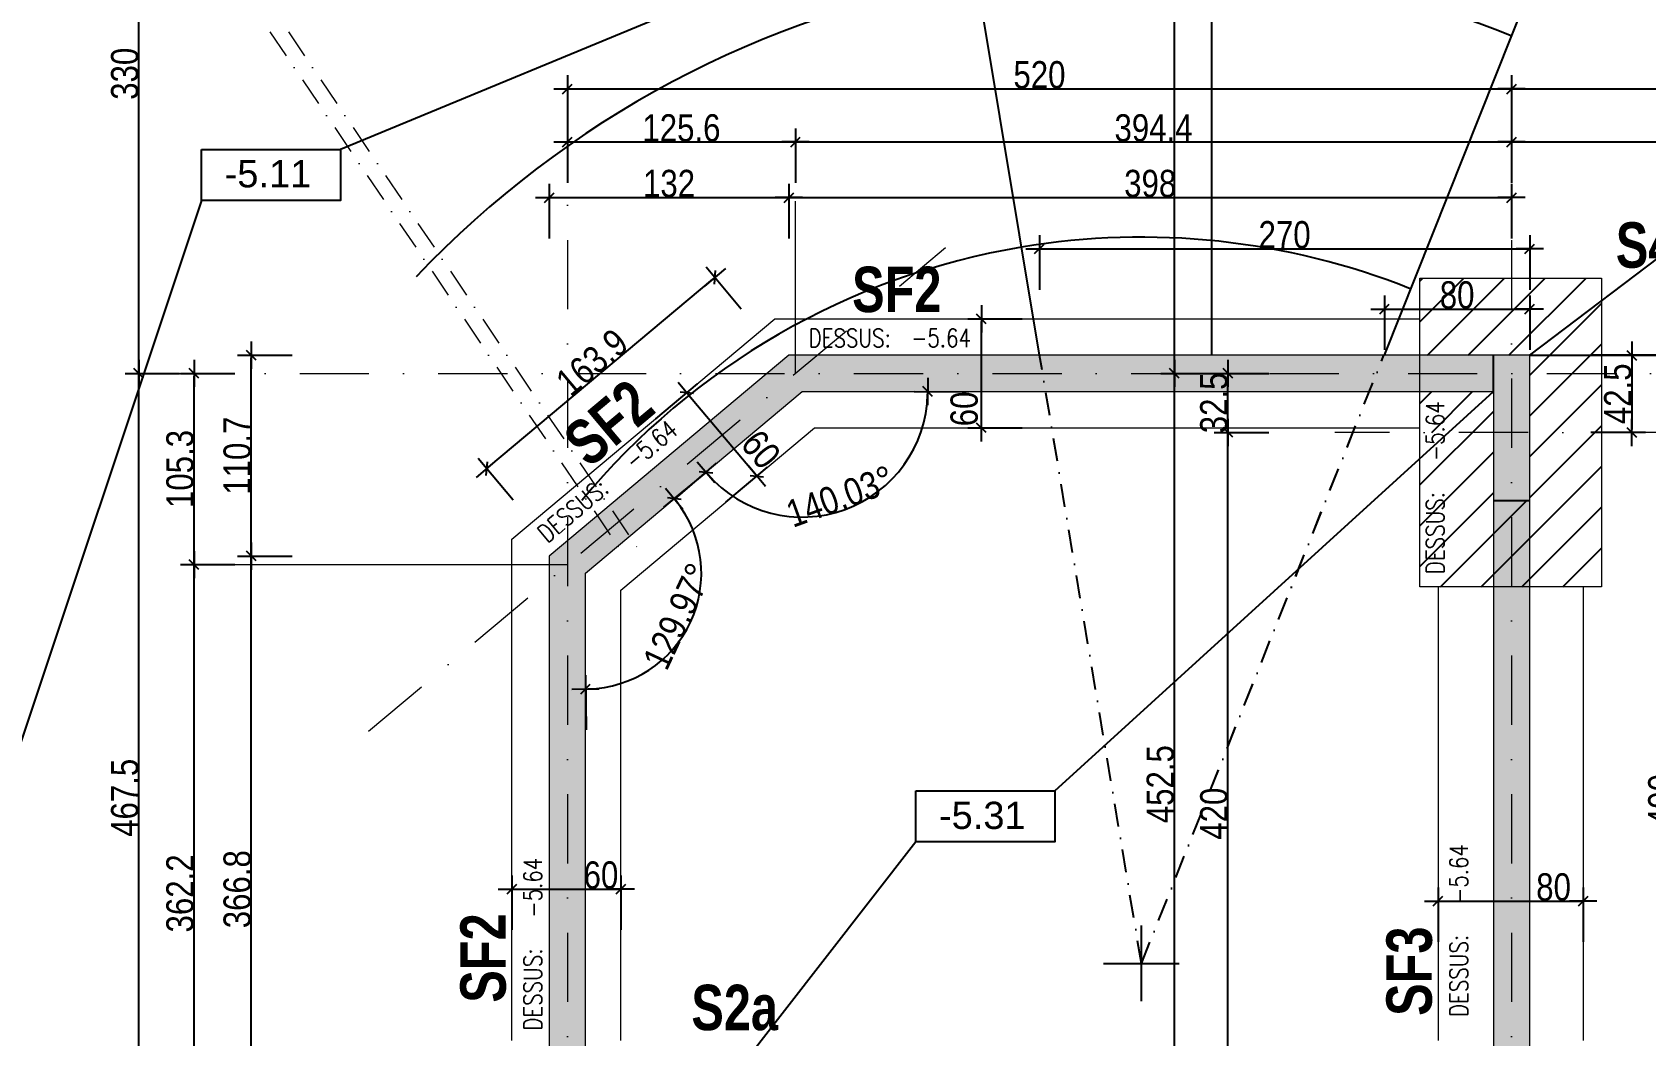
# Model space of a CAD drawing. Header units: centimetres. Extents: x 16433 to 114398, y -50094 to -12305.
# Drawn here: x 56003 to 56891, y -19622 to -19069 of the extents above; entities that cross this region are included whole.
import ezdxf
from ezdxf.enums import TextEntityAlignment as Align

# ---------------------------------------------------------------- set-up
doc = ezdxf.new("R2010")
doc.units = ezdxf.units.CM
doc.header["$LTSCALE"] = 0.5
for name, pattern in [('CACHEX2', [19.05, 12.7, -6.35]), ('TIRETPT2', [12.7, 6.35, -3.175, 0, -3.175]), ('TIRETPTX2', [50.8, 25.4, -12.7, 0, -12.7])]:
    doc.linetypes.add(name, pattern=pattern)
doc.layers.get('DEFPOINTS').update_dxf_attribs({"linetype": 'CONTINUOUS'})
for name, color, linetype in [('01_cote_gen', 4, 'CONTINUOUS'), ('01_poch_murs', 253, 'CONTINUOUS'), ('01_poch_poteaux', 250, 'CONTINUOUS'), ('01_poch_Semelles', 253, 'CONTINUOUS'), ('01_texte', 230, 'CONTINUOUS'), ('AA_COTES', 2, 'CONTINUOUS')]:
    doc.layers.add(name, color=color, linetype=linetype)
for name, color, linetype, lineweight in [('01_murs_coup', 5, 'CONTINUOUS', 60), ('01_sem', 42, 'CONTINUOUS', 15), ('01_tram_axes', 2, 'TIRETPTX2', 9)]:
    doc.layers.add(name, color=color, linetype=linetype, lineweight=lineweight)
doc.styles.add('ARIAL', font='arial.ttf')
doc.styles.add('impact', font='impact.ttf')
doc.styles.add('SIMPLEX1', font='SIMPLEX.shx', dxfattribs={"width": 0.8, "height": 10})
doc.styles.add('STYLE2', font='ARIALN.TTF')
doc.dimstyles.new('JB50', dxfattribs={"dimscale": 0.1, "dimtxt": 150, "dimasz": 15, "dimexe": 0.1, "dimexo": 0.1, "dimgap": 0.09, "dimtad": 1, "dimdec": 1, "dimdsep": 46, "dimtxsty": 'STYLE2', "dimblk1": 'BOND_G', "dimblk2": 'BOND_D', "dimsah": 1, "dimcen": 1.5, "dimdle": 0.01, "dimse1": 1, "dimse2": 1, "dimclrd": 4, "dimclre": 2, "dimclrt": 6, "dimazin": 2, "dimtfac": 2.333333, "dimtdec": 1, "dimtix": 1, "dimtmove": 2, "dimatfit": 3, "dimldrblk": 'BOND_G', "dimfxl": 1, "dimtolj": 1, "dimtzin": 0, "dimarcsym": 0})

# ---------------------------------------------------------------- blocks, each defined once
blk = doc.blocks.new('BOND_G')
at = {"layer": 'AA_COTES', "color": 0}
for p, q in [((0, -5), (0, 15)), ((5, 0), (-5, 0)), ((1.77, 1.77), (-1.77, -1.77))]:
    blk.add_line(p, q, dxfattribs=at)
blk = doc.blocks.new('BOND_D')
at = {"layer": 'AA_COTES', "color": 0}
for p, q in [((5, 0), (-5, 0)), ((-1.77, -1.77), (1.77, 1.77)), ((0, 5), (0, -15))]:
    blk.add_line(p, q, dxfattribs=at)
blk = doc.blocks.new('*D856')
at = {"layer": '01_cote_gen', "color": 4, "lineweight": -2, "transparency": 16777216}
blk.add_line((56299.03, -19100.04), (56816.03, -19100.04), dxfattribs=at)
at = {"layer": 'DEFPOINTS', "color": 0, "transparency": 16777216}
for p in [(56817.53, -19100.04), (56297.53, -19110.6), (56817.53, -19110.6)]:
    blk.add_point(p, dxfattribs=at)
at = {"layer": '01_cote_gen', "color": 4, "lineweight": -2, "transparency": 16777216, "xscale": 1.5, "yscale": 1.5, "zscale": 1.5, "rotation": 180}
blk.add_blockref('BOND_G', (56297.53, -19100.04), dxfattribs=at)
at = {"layer": '01_cote_gen', "color": 4, "lineweight": -2, "transparency": 16777216, "xscale": 1.5, "yscale": 1.5, "zscale": 1.5}
blk.add_blockref('BOND_D', (56817.53, -19100.04), dxfattribs=at)
at = {"layer": '01_cote_gen', "color": 6, "transparency": 16777216, "insert": (56557.53, -19092.37), "char_height": 15, "attachment_point": 5, "style": 'STYLE2'}
blk.add_mtext('\\A1;520', dxfattribs=at)
blk = doc.blocks.new('*D857')
at = {"layer": '01_cote_gen', "color": 4, "lineweight": -2, "transparency": 16777216}
blk.add_line((56819.03, -19100.04), (57288.03, -19100.04), dxfattribs=at)
at = {"layer": 'DEFPOINTS', "color": 0, "transparency": 16777216}
for p in [(57289.53, -19100.04), (56817.53, -19122.54), (57289.53, -19122.54)]:
    blk.add_point(p, dxfattribs=at)
at = {"layer": '01_cote_gen', "color": 4, "lineweight": -2, "transparency": 16777216, "xscale": 1.5, "yscale": 1.5, "zscale": 1.5, "rotation": 180}
blk.add_blockref('BOND_G', (56817.53, -19100.04), dxfattribs=at)
at = {"layer": '01_cote_gen', "color": 4, "lineweight": -2, "transparency": 16777216, "xscale": 1.5, "yscale": 1.5, "zscale": 1.5}
blk.add_blockref('BOND_D', (57289.53, -19100.04), dxfattribs=at)
at = {"layer": '01_cote_gen', "color": 6, "transparency": 16777216, "insert": (57053.53, -19092.5), "char_height": 15, "attachment_point": 5, "style": 'STYLE2'}
blk.add_mtext('\\A1;472', dxfattribs=at)
blk = doc.blocks.new('*D867')
at = {"layer": '01_cote_gen', "color": 4, "lineweight": -2, "transparency": 16777216}
blk.add_line((56289.03, -19159.9), (56418.03, -19159.9), dxfattribs=at)
at = {"layer": 'DEFPOINTS', "color": 0, "transparency": 16777216}
for p in [(56419.53, -19159.9), (56419.53, -19275.23), (56287.53, -19385.89)]:
    blk.add_point(p, dxfattribs=at)
at = {"layer": '01_cote_gen', "color": 4, "lineweight": -2, "transparency": 16777216, "xscale": 1.5, "yscale": 1.5, "zscale": 1.5, "rotation": 180}
blk.add_blockref('BOND_G', (56287.53, -19159.9), dxfattribs=at)
at = {"layer": '01_cote_gen', "color": 4, "lineweight": -2, "transparency": 16777216, "xscale": 1.5, "yscale": 1.5, "zscale": 1.5}
blk.add_blockref('BOND_D', (56419.53, -19159.9), dxfattribs=at)
at = {"layer": '01_cote_gen', "color": 6, "transparency": 16777216, "insert": (56353.53, -19152.24), "char_height": 15, "attachment_point": 5, "style": 'STYLE2'}
blk.add_mtext('\\A1;132', dxfattribs=at)
blk = doc.blocks.new('*D868')
at = {"layer": '01_cote_gen', "color": 4, "lineweight": -2, "transparency": 16777216}
blk.add_line((56421.03, -19159.9), (56816.03, -19159.9), dxfattribs=at)
at = {"layer": 'DEFPOINTS', "color": 0, "transparency": 16777216}
for p in [(56817.53, -19151.04), (56817.53, -19159.9), (56419.53, -19182.4)]:
    blk.add_point(p, dxfattribs=at)
at = {"layer": '01_cote_gen', "color": 4, "lineweight": -2, "transparency": 16777216, "xscale": 1.5, "yscale": 1.5, "zscale": 1.5, "rotation": 180}
blk.add_blockref('BOND_G', (56419.53, -19159.9), dxfattribs=at)
at = {"layer": '01_cote_gen', "color": 4, "lineweight": -2, "transparency": 16777216, "xscale": 1.5, "yscale": 1.5, "zscale": 1.5}
blk.add_blockref('BOND_D', (56817.53, -19159.9), dxfattribs=at)
at = {"layer": '01_cote_gen', "color": 6, "transparency": 16777216, "insert": (56618.53, -19152.24), "char_height": 15, "attachment_point": 5, "style": 'STYLE2'}
blk.add_mtext('\\A1;398', dxfattribs=at)
blk = doc.blocks.new('*D869')
at = {"layer": '01_cote_gen', "color": 4, "lineweight": -2, "transparency": 16777216}
blk.add_line((56424.67, -19129.3), (56816.03, -19129.3), dxfattribs=at)
at = {"layer": 'DEFPOINTS', "color": 0, "transparency": 16777216}
for p in [(56817.53, -19129.3), (56423.17, -19141.82), (56817.53, -19151.7)]:
    blk.add_point(p, dxfattribs=at)
at = {"layer": '01_cote_gen', "color": 4, "lineweight": -2, "transparency": 16777216, "xscale": 1.5, "yscale": 1.5, "zscale": 1.5, "rotation": 180}
blk.add_blockref('BOND_G', (56423.17, -19129.3), dxfattribs=at)
at = {"layer": '01_cote_gen', "color": 4, "lineweight": -2, "transparency": 16777216, "xscale": 1.5, "yscale": 1.5, "zscale": 1.5}
blk.add_blockref('BOND_D', (56817.53, -19129.3), dxfattribs=at)
at = {"layer": '01_cote_gen', "color": 6, "transparency": 16777216, "insert": (56620.35, -19121.63), "char_height": 15, "attachment_point": 5, "style": 'STYLE2'}
blk.add_mtext('\\A1;394.4', dxfattribs=at)
blk = doc.blocks.new('*D870')
at = {"layer": '01_cote_gen', "color": 4, "lineweight": -2, "transparency": 16777216}
blk.add_line((56299.03, -19129.3), (56421.67, -19129.3), dxfattribs=at)
at = {"layer": 'DEFPOINTS', "color": 0, "transparency": 16777216}
for p in [(56423.17, -19129.3), (56297.53, -19155.46), (56423.17, -19151.8)]:
    blk.add_point(p, dxfattribs=at)
at = {"layer": '01_cote_gen', "color": 4, "lineweight": -2, "transparency": 16777216, "xscale": 1.5, "yscale": 1.5, "zscale": 1.5, "rotation": 180}
blk.add_blockref('BOND_G', (56297.53, -19129.3), dxfattribs=at)
at = {"layer": '01_cote_gen', "color": 4, "lineweight": -2, "transparency": 16777216, "xscale": 1.5, "yscale": 1.5, "zscale": 1.5}
blk.add_blockref('BOND_D', (56423.17, -19129.3), dxfattribs=at)
at = {"layer": '01_cote_gen', "color": 6, "transparency": 16777216, "insert": (56360.35, -19121.63), "char_height": 15, "attachment_point": 5, "style": 'STYLE2'}
blk.add_mtext('\\A1;125.6', dxfattribs=at)
blk = doc.blocks.new('*D893')
at = {"layer": '01_cote_gen', "color": 4, "lineweight": -2, "transparency": 16777216}
blk.add_line((56819.03, -19129.3), (57214.03, -19129.3), dxfattribs=at)
at = {"layer": 'DEFPOINTS', "color": 0, "transparency": 16777216}
for p in [(57215.53, -19129.3), (56817.53, -19136.8), (57215.53, -19152.23)]:
    blk.add_point(p, dxfattribs=at)
at = {"layer": '01_cote_gen', "color": 4, "lineweight": -2, "transparency": 16777216, "xscale": 1.5, "yscale": 1.5, "zscale": 1.5, "rotation": 180}
blk.add_blockref('BOND_G', (56817.53, -19129.3), dxfattribs=at)
at = {"layer": '01_cote_gen', "color": 4, "lineweight": -2, "transparency": 16777216, "xscale": 1.5, "yscale": 1.5, "zscale": 1.5}
blk.add_blockref('BOND_D', (57215.53, -19129.3), dxfattribs=at)
at = {"layer": '01_cote_gen', "color": 6, "transparency": 16777216, "insert": (57016.53, -19121.63), "char_height": 15, "attachment_point": 5, "style": 'STYLE2'}
blk.add_mtext('\\A1;398', dxfattribs=at)
blk = doc.blocks.new('*D898')
at = {"layer": '01_cote_gen', "color": 4, "lineweight": -2, "transparency": 16777216}
blk.add_line((56749.05, -19221.28), (56826.03, -19221.28), dxfattribs=at)
at = {"layer": 'DEFPOINTS', "color": 0, "transparency": 16777216}
for p in [(56827.53, -19221.28), (56747.55, -19277.72), (56827.53, -19277.72)]:
    blk.add_point(p, dxfattribs=at)
at = {"layer": '01_cote_gen', "color": 4, "lineweight": -2, "transparency": 16777216, "xscale": 1.5, "yscale": 1.5, "zscale": 1.5, "rotation": 180}
blk.add_blockref('BOND_G', (56747.55, -19221.28), dxfattribs=at)
at = {"layer": '01_cote_gen', "color": 4, "lineweight": -2, "transparency": 16777216, "xscale": 1.5, "yscale": 1.5, "zscale": 1.5}
blk.add_blockref('BOND_D', (56827.53, -19221.28), dxfattribs=at)
at = {"layer": '01_cote_gen', "color": 6, "transparency": 16777216, "insert": (56787.54, -19213.61), "char_height": 15, "attachment_point": 5, "style": 'STYLE2'}
blk.add_mtext('\\A1;80', dxfattribs=at)
blk = doc.blocks.new('*D903')
at = {"layer": '01_cote_gen', "color": 4, "lineweight": -2, "transparency": 16777216}
blk.add_line((56061.49, -19722.73), (56061.49, -19258.23), dxfattribs=at)
at = {"layer": 'DEFPOINTS', "color": 0, "transparency": 16777216}
for p in [(56061.49, -19256.73), (56095.93, -19256.73), (56134.1, -19724.23)]:
    blk.add_point(p, dxfattribs=at)
at = {"layer": '01_cote_gen', "color": 4, "lineweight": -2, "transparency": 16777216, "xscale": 1.5, "yscale": 1.5, "zscale": 1.5}
for name, p, rotation in [('BOND_D', (56061.49, -19256.73), 90), ('BOND_G', (56061.49, -19724.23), 270)]:
    blk.add_blockref(name, p, dxfattribs=dict(at, rotation=rotation))
at = {"layer": '01_cote_gen', "color": 6, "transparency": 16777216, "insert": (56053.82, -19490.48), "char_height": 15, "attachment_point": 5, "rotation": 90, "style": 'STYLE2'}
blk.add_mtext('\\A1;467.5', dxfattribs=at)
blk = doc.blocks.new('*D904')
at = {"layer": '01_cote_gen', "color": 4, "lineweight": -2, "transparency": 16777216}
blk.add_line((56061.49, -19255.23), (56061.49, -18928.22), dxfattribs=at)
at = {"layer": 'DEFPOINTS', "color": 0, "transparency": 16777216}
for p in [(56061.49, -18926.72), (56096.9, -18926.72), (56163.38, -19256.73)]:
    blk.add_point(p, dxfattribs=at)
at = {"layer": '01_cote_gen', "color": 4, "lineweight": -2, "transparency": 16777216, "xscale": 1.5, "yscale": 1.5, "zscale": 1.5}
for name, p, rotation in [('BOND_D', (56061.49, -18926.72), 90), ('BOND_G', (56061.49, -19256.73), 270)]:
    blk.add_blockref(name, p, dxfattribs=dict(at, rotation=rotation))
at = {"layer": '01_cote_gen', "color": 6, "transparency": 16777216, "insert": (56053.82, -19091.73), "char_height": 15, "attachment_point": 5, "rotation": 90, "style": 'STYLE2'}
blk.add_mtext('\\A1;330', dxfattribs=at)
blk = doc.blocks.new('*D910')
at = {"layer": '01_cote_gen', "color": 4, "lineweight": -2, "transparency": 16777216}
blk.add_line((56631.8, -19707.73), (56631.8, -19258.23), dxfattribs=at)
at = {"layer": 'DEFPOINTS', "color": 0, "transparency": 16777216}
for p in [(56631.8, -19256.73), (56710.06, -19256.73), (56710.06, -19709.23)]:
    blk.add_point(p, dxfattribs=at)
at = {"layer": '01_cote_gen', "color": 4, "lineweight": -2, "transparency": 16777216, "xscale": 1.5, "yscale": 1.5, "zscale": 1.5}
for name, p, rotation in [('BOND_D', (56631.8, -19256.73), 90), ('BOND_G', (56631.8, -19709.23), 270)]:
    blk.add_blockref(name, p, dxfattribs=dict(at, rotation=rotation))
at = {"layer": '01_cote_gen', "color": 6, "transparency": 16777216, "insert": (56624.13, -19482.98), "char_height": 15, "attachment_point": 5, "rotation": 90, "style": 'STYLE2'}
blk.add_mtext('\\A1;452.5', dxfattribs=at)
blk = doc.blocks.new('*D913')
at = {"layer": '01_cote_gen', "color": 4, "lineweight": -2, "transparency": 16777216}
blk.add_line((56631.8, -19255.23), (56631.8, -18808.22), dxfattribs=at)
at = {"layer": 'DEFPOINTS', "color": 0, "transparency": 16777216}
for p in [(56607.6, -18806.72), (56631.8, -18806.72), (56695.18, -19256.73)]:
    blk.add_point(p, dxfattribs=at)
at = {"layer": '01_cote_gen', "color": 4, "lineweight": -2, "transparency": 16777216, "xscale": 1.5, "yscale": 1.5, "zscale": 1.5}
for name, p, rotation in [('BOND_D', (56631.8, -18806.72), 90), ('BOND_G', (56631.8, -19256.73), 270)]:
    blk.add_blockref(name, p, dxfattribs=dict(at, rotation=rotation))
at = {"layer": '01_cote_gen', "color": 6, "transparency": 16777216, "insert": (56624.13, -18993.11), "char_height": 15, "attachment_point": 5, "rotation": 90, "style": 'STYLE2'}
blk.add_mtext('\\A1;450', dxfattribs=at)
blk = doc.blocks.new('*D914')
at = {"layer": '01_cote_gen', "color": 4, "lineweight": -2, "transparency": 16777216}
blk.add_line((56661.28, -19707.73), (56661.28, -19290.73), dxfattribs=at)
at = {"layer": 'DEFPOINTS', "color": 0, "transparency": 16777216}
for p in [(56661.28, -19289.23), (56843.04, -19289.23), (56707.89, -19709.23)]:
    blk.add_point(p, dxfattribs=at)
at = {"layer": '01_cote_gen', "color": 4, "lineweight": -2, "transparency": 16777216, "xscale": 1.5, "yscale": 1.5, "zscale": 1.5}
for name, p, rotation in [('BOND_D', (56661.28, -19289.23), 90), ('BOND_G', (56661.28, -19709.23), 270)]:
    blk.add_blockref(name, p, dxfattribs=dict(at, rotation=rotation))
at = {"layer": '01_cote_gen', "color": 6, "transparency": 16777216, "insert": (56653.61, -19499.23), "char_height": 15, "attachment_point": 5, "rotation": 90, "style": 'STYLE2'}
blk.add_mtext('\\A1;420', dxfattribs=at)
blk = doc.blocks.new('*D915')
at = {"layer": '01_cote_gen', "color": 4, "lineweight": -2, "transparency": 16777216}
blk.add_line((56661.28, -19287.73), (56661.28, -19258.23), dxfattribs=at)
at = {"layer": 'DEFPOINTS', "color": 0, "transparency": 16777216}
for p in [(56661.28, -19256.73), (56711.43, -19256.73), (56742.34, -19289.23)]:
    blk.add_point(p, dxfattribs=at)
at = {"layer": '01_cote_gen', "color": 4, "lineweight": -2, "transparency": 16777216, "xscale": 1.5, "yscale": 1.5, "zscale": 1.5}
for name, p, rotation in [('BOND_D', (56661.28, -19256.73), 90), ('BOND_G', (56661.28, -19289.23), 270)]:
    blk.add_blockref(name, p, dxfattribs=dict(at, rotation=rotation))
at = {"layer": '01_cote_gen', "color": 6, "transparency": 16777216, "insert": (56653.61, -19272.98), "char_height": 15, "attachment_point": 5, "rotation": 90, "style": 'STYLE2'}
blk.add_mtext('\\A1;32.5', dxfattribs=at)
blk = doc.blocks.new('*D927')
at = {"layer": '01_cote_gen', "color": 4, "lineweight": -2, "transparency": 16777216}
blk.add_arc((56307.53, -19366.72), 63.79, 271.34741, 38.62652, dxfattribs=at)
at = {"layer": 'DEFPOINTS', "color": 0, "transparency": 16777216}
for p in [(56357.4, -19324.92), (56307.53, -19366.72), (56351.3, -19413.12), (56307.53, -19419.07)]:
    blk.add_point(p, dxfattribs=at)
at = {"layer": '01_cote_gen', "color": 4, "lineweight": -2, "transparency": 16777216, "xscale": 1.5, "yscale": 1.5, "zscale": 1.5}
for name, p, rotation in [('BOND_D', (56356.41, -19325.74), 129.3002276540381), ('BOND_G', (56307.53, -19430.51), 180.6737043671354)]:
    blk.add_blockref(name, p, dxfattribs=dict(at, rotation=rotation))
at = {"layer": '01_cote_gen', "color": 6, "transparency": 16777216, "insert": (56358.39, -19390.45), "char_height": 15, "attachment_point": 5, "rotation": 64.98697, "style": 'STYLE2'}
blk.add_mtext('\\A1;129.97°', dxfattribs=at)
blk = doc.blocks.new('*D928')
at = {"layer": '01_cote_gen', "color": 4, "lineweight": -2, "transparency": 16777216}
blk.add_arc((56426.81, -19266.73), 69.14, 221.21692, 358.75701, dxfattribs=at)
at = {"layer": 'DEFPOINTS', "color": 0, "transparency": 16777216}
for p in [(56426.81, -19266.73), (56491.03, -19266.73), (56395.26, -19293.18), (56422.76, -19335.76)]:
    blk.add_point(p, dxfattribs=at)
at = {"layer": '01_cote_gen', "color": 4, "lineweight": -2, "transparency": 16777216, "xscale": 1.5, "yscale": 1.5, "zscale": 1.5}
for name, p, rotation in [('BOND_D', (56495.95, -19266.73), 89.37850526784436), ('BOND_G', (56373.82, -19311.15), 130.5954267535403)]:
    blk.add_blockref(name, p, dxfattribs=dict(at, rotation=rotation))
at = {"layer": '01_cote_gen', "color": 6, "transparency": 16777216, "insert": (56447.82, -19324.5), "char_height": 15, "attachment_point": 5, "rotation": 19.98697, "style": 'STYLE2'}
blk.add_mtext('\\A1;140.03°', dxfattribs=at)
blk = doc.blocks.new('*D929')
at = {"layer": '01_cote_gen', "color": 4, "lineweight": -2, "transparency": 16777216}
blk.add_line((56091.93, -19722.73), (56091.93, -19363.56), dxfattribs=at)
at = {"layer": 'DEFPOINTS', "color": 0, "transparency": 16777216}
for p in [(56091.93, -19362.06), (56297.53, -19362.06), (56132.84, -19724.23)]:
    blk.add_point(p, dxfattribs=at)
at = {"layer": '01_cote_gen', "color": 4, "lineweight": -2, "transparency": 16777216, "xscale": 1.5, "yscale": 1.5, "zscale": 1.5}
for name, p, rotation in [('BOND_D', (56091.93, -19362.06), 90), ('BOND_G', (56091.93, -19724.23), 270)]:
    blk.add_blockref(name, p, dxfattribs=dict(at, rotation=rotation))
at = {"layer": '01_cote_gen', "color": 6, "transparency": 16777216, "insert": (56084.26, -19543.14), "char_height": 15, "attachment_point": 5, "rotation": 90, "style": 'STYLE2'}
blk.add_mtext('\\A1;362.2', dxfattribs=at)
blk = doc.blocks.new('*D930')
at = {"layer": '01_cote_gen', "color": 4, "lineweight": -2, "transparency": 16777216}
blk.add_line((56091.93, -19360.56), (56091.93, -19258.23), dxfattribs=at)
at = {"layer": 'DEFPOINTS', "color": 0, "transparency": 16777216}
for p in [(56091.93, -19256.73), (56146.5, -19256.73), (56114.43, -19362.06)]:
    blk.add_point(p, dxfattribs=at)
at = {"layer": '01_cote_gen', "color": 4, "lineweight": -2, "transparency": 16777216, "xscale": 1.5, "yscale": 1.5, "zscale": 1.5}
for name, p, rotation in [('BOND_D', (56091.93, -19256.73), 90), ('BOND_G', (56091.93, -19362.06), 270)]:
    blk.add_blockref(name, p, dxfattribs=dict(at, rotation=rotation))
at = {"layer": '01_cote_gen', "color": 6, "transparency": 16777216, "insert": (56084.26, -19309.39), "char_height": 15, "attachment_point": 5, "rotation": 90, "style": 'STYLE2'}
blk.add_mtext('\\A1;105.3', dxfattribs=at)
blk = doc.blocks.new('*D931')
at = {"layer": '01_cote_gen', "color": 4, "lineweight": -2, "transparency": 16777216}
blk.add_line((56254.36, -19308.22), (56377.69, -19204.82), dxfattribs=at)
at = {"layer": 'DEFPOINTS', "color": 0, "transparency": 16777216}
for p in [(56378.84, -19203.86), (56417.37, -19249.81), (56291.73, -19355.13)]:
    blk.add_point(p, dxfattribs=at)
at = {"layer": '01_cote_gen', "color": 4, "lineweight": -2, "transparency": 16777216, "xscale": 1.5, "yscale": 1.5, "zscale": 1.5}
for name, p, rotation in [('BOND_D', (56378.84, -19203.86), 39.97393202118662), ('BOND_G', (56253.21, -19309.18), 219.9739320211866)]:
    blk.add_blockref(name, p, dxfattribs=dict(at, rotation=rotation))
at = {"layer": '01_cote_gen', "color": 6, "transparency": 16777216, "insert": (56311.1, -19250.64), "char_height": 15, "attachment_point": 5, "rotation": 39.97393, "style": 'STYLE2'}
blk.add_mtext('\\A1;163.9', dxfattribs=at)
blk = doc.blocks.new('*D932')
at = {"layer": '01_cote_gen', "color": 4, "lineweight": -2, "transparency": 16777216}
blk.add_line((56123.41, -19722.73), (56123.41, -19358.89), dxfattribs=at)
at = {"layer": 'DEFPOINTS', "color": 0, "transparency": 16777216}
for p in [(56123.41, -19357.39), (56287.53, -19357.39), (56179.33, -19724.23)]:
    blk.add_point(p, dxfattribs=at)
at = {"layer": '01_cote_gen', "color": 4, "lineweight": -2, "transparency": 16777216, "xscale": 1.5, "yscale": 1.5, "zscale": 1.5}
for name, p, rotation in [('BOND_D', (56123.41, -19357.39), 90), ('BOND_G', (56123.41, -19724.23), 270)]:
    blk.add_blockref(name, p, dxfattribs=dict(at, rotation=rotation))
at = {"layer": '01_cote_gen', "color": 6, "transparency": 16777216, "insert": (56115.75, -19540.81), "char_height": 15, "attachment_point": 5, "rotation": 90, "style": 'STYLE2'}
blk.add_mtext('\\A1;366.8', dxfattribs=at)
blk = doc.blocks.new('*D933')
at = {"layer": '01_cote_gen', "color": 4, "lineweight": -2, "transparency": 16777216}
blk.add_line((56123.41, -19355.89), (56123.41, -19248.23), dxfattribs=at)
at = {"layer": 'DEFPOINTS', "color": 0, "transparency": 16777216}
for p in [(56123.41, -19246.73), (56482.16, -19246.73), (56145.91, -19357.39)]:
    blk.add_point(p, dxfattribs=at)
at = {"layer": '01_cote_gen', "color": 4, "lineweight": -2, "transparency": 16777216, "xscale": 1.5, "yscale": 1.5, "zscale": 1.5}
for name, p, rotation in [('BOND_D', (56123.41, -19246.73), 90), ('BOND_G', (56123.41, -19357.39), 270)]:
    blk.add_blockref(name, p, dxfattribs=dict(at, rotation=rotation))
at = {"layer": '01_cote_gen', "color": 6, "transparency": 16777216, "insert": (56115.75, -19302.06), "char_height": 15, "attachment_point": 5, "rotation": 90, "style": 'STYLE2'}
blk.add_mtext('\\A1;110.7', dxfattribs=at)
blk = doc.blocks.new('*D964')
at = {"layer": '01_cote_gen', "color": 4, "lineweight": -2, "transparency": 16777216}
blk.add_line((56883.73, -19248.23), (56883.73, -19287.73), dxfattribs=at)
at = {"layer": 'DEFPOINTS', "color": 0, "transparency": 16777216}
for p in [(56870.73, -19246.73), (56870.73, -19289.23), (56883.73, -19289.23)]:
    blk.add_point(p, dxfattribs=at)
at = {"layer": '01_cote_gen', "color": 4, "lineweight": -2, "transparency": 16777216, "xscale": 1.5, "yscale": 1.5, "zscale": 1.5}
for name, p, rotation in [('BOND_G', (56883.73, -19246.73), 90), ('BOND_D', (56883.73, -19289.23), 270)]:
    blk.add_blockref(name, p, dxfattribs=dict(at, rotation=rotation))
at = {"layer": '01_cote_gen', "color": 6, "transparency": 16777216, "insert": (56876.06, -19267.98), "char_height": 15, "attachment_point": 5, "rotation": 90, "style": 'STYLE2'}
blk.add_mtext('\\A1;42.5', dxfattribs=at)
blk = doc.blocks.new('*D965')
at = {"layer": '01_cote_gen', "color": 4, "lineweight": -2, "transparency": 16777216}
blk.add_line((56907.99, -19248.23), (56907.99, -19735.23), dxfattribs=at)
at = {"layer": 'DEFPOINTS', "color": 0, "transparency": 16777216}
for p in [(56896.73, -19246.73), (56896.73, -19736.73), (56907.99, -19736.73)]:
    blk.add_point(p, dxfattribs=at)
at = {"layer": '01_cote_gen', "color": 4, "lineweight": -2, "transparency": 16777216, "xscale": 1.5, "yscale": 1.5, "zscale": 1.5}
for name, p, rotation in [('BOND_G', (56907.99, -19246.73), 90), ('BOND_D', (56907.99, -19736.73), 270)]:
    blk.add_blockref(name, p, dxfattribs=dict(at, rotation=rotation))
at = {"layer": '01_cote_gen', "color": 6, "transparency": 16777216, "insert": (56900.33, -19491.73), "char_height": 15, "attachment_point": 5, "rotation": 90, "style": 'STYLE2'}
blk.add_mtext('\\A1;490', dxfattribs=at)
blk = doc.blocks.new('*D1047')
at = {"layer": '01_cote_gen', "color": 4, "lineweight": -2, "transparency": 16777216}
blk.add_line((56268.51, -19540.77), (56325.51, -19540.77), dxfattribs=at)
at = {"layer": 'DEFPOINTS', "color": 0, "transparency": 16777216}
for p in [(56267.01, -19543.43), (56327.01, -19540.77), (56327.01, -19543.43)]:
    blk.add_point(p, dxfattribs=at)
at = {"layer": '01_cote_gen', "color": 4, "lineweight": -2, "transparency": 16777216, "xscale": 1.5, "yscale": 1.5, "zscale": 1.5, "rotation": 180}
blk.add_blockref('BOND_G', (56267.01, -19540.77), dxfattribs=at)
at = {"layer": '01_cote_gen', "color": 4, "lineweight": -2, "transparency": 16777216, "xscale": 1.5, "yscale": 1.5, "zscale": 1.5}
blk.add_blockref('BOND_D', (56327.01, -19540.77), dxfattribs=at)
at = {"layer": '01_cote_gen', "color": 6, "transparency": 16777216, "insert": (56316.03, -19533.11), "char_height": 15, "attachment_point": 5, "style": 'STYLE2'}
blk.add_mtext('\\A1;60', dxfattribs=at)
blk = doc.blocks.new('*D1048')
at = {"layer": '01_cote_gen', "color": 4, "lineweight": -2, "transparency": 16777216}
blk.add_line((56364.3, -19268.46), (56400.92, -19312.14), dxfattribs=at)
at = {"layer": 'DEFPOINTS', "color": 0, "transparency": 16777216}
for p in [(56355.25, -19274.09), (56401.88, -19313.29), (56393.8, -19320.07)]:
    blk.add_point(p, dxfattribs=at)
at = {"layer": '01_cote_gen', "color": 4, "lineweight": -2, "transparency": 16777216, "xscale": 1.5, "yscale": 1.5, "zscale": 1.5}
for name, p, rotation in [('BOND_G', (56363.34, -19267.31), 129.9739320211843), ('BOND_D', (56401.88, -19313.29), 309.9739320211843)]:
    blk.add_blockref(name, p, dxfattribs=dict(at, rotation=rotation))
at = {"layer": '01_cote_gen', "color": 6, "transparency": 16777216, "insert": (56404.11, -19298.64), "char_height": 15, "attachment_point": 5, "rotation": 309.97393, "style": 'STYLE2'}
blk.add_mtext('\\A1;60', dxfattribs=at)
blk = doc.blocks.new('*D1049')
at = {"layer": '01_cote_gen', "color": 4, "lineweight": -2, "transparency": 16777216}
blk.add_line((56525.52, -19285.23), (56525.52, -19228.23), dxfattribs=at)
at = {"layer": 'DEFPOINTS', "color": 0, "transparency": 16777216}
for p in [(56525.52, -19226.73), (56525.52, -19226.73), (56525.52, -19286.73)]:
    blk.add_point(p, dxfattribs=at)
at = {"layer": '01_cote_gen', "color": 4, "lineweight": -2, "transparency": 16777216, "xscale": 1.5, "yscale": 1.5, "zscale": 1.5}
for name, p, rotation in [('BOND_D', (56525.52, -19226.73), 90), ('BOND_G', (56525.52, -19286.73), 270)]:
    blk.add_blockref(name, p, dxfattribs=dict(at, rotation=rotation))
at = {"layer": '01_cote_gen', "color": 6, "transparency": 16777216, "insert": (56516.12, -19276.3), "char_height": 15, "attachment_point": 5, "rotation": 90, "style": 'STYLE2'}
blk.add_mtext('\\A1;60', dxfattribs=at)
blk = doc.blocks.new('*D1050')
at = {"layer": '01_cote_gen', "color": 4, "lineweight": -2, "transparency": 16777216}
blk.add_line((56778.51, -19547.32), (56855.51, -19547.32), dxfattribs=at)
at = {"layer": 'DEFPOINTS', "color": 0, "transparency": 16777216}
for p in [(56857.01, -19547.32), (56777.01, -19551.68), (56857.01, -19551.68)]:
    blk.add_point(p, dxfattribs=at)
at = {"layer": '01_cote_gen', "color": 4, "lineweight": -2, "transparency": 16777216, "xscale": 1.5, "yscale": 1.5, "zscale": 1.5, "rotation": 180}
blk.add_blockref('BOND_G', (56777.01, -19547.32), dxfattribs=at)
at = {"layer": '01_cote_gen', "color": 4, "lineweight": -2, "transparency": 16777216, "xscale": 1.5, "yscale": 1.5, "zscale": 1.5}
blk.add_blockref('BOND_D', (56857.01, -19547.32), dxfattribs=at)
at = {"layer": '01_cote_gen', "color": 6, "transparency": 16777216, "insert": (56840.65, -19539.65), "char_height": 15, "attachment_point": 5, "style": 'STYLE2'}
blk.add_mtext('\\A1;80', dxfattribs=at)
blk = doc.blocks.new('*D1100')
at = {"layer": '01_poch_murs', "color": 4, "lineweight": -2, "transparency": 16777216}
blk.add_line((56559.01, -19188.14), (56826.03, -19188.14), dxfattribs=at)
at = {"layer": 'DEFPOINTS', "color": 0, "transparency": 16777216}
for p in [(56827.53, -19188.14), (56827.53, -19213.78), (56557.51, -19246.73)]:
    blk.add_point(p, dxfattribs=at)
at = {"layer": '01_poch_murs', "color": 4, "lineweight": -2, "transparency": 16777216, "xscale": 1.5, "yscale": 1.5, "zscale": 1.5, "rotation": 180}
blk.add_blockref('BOND_G', (56557.51, -19188.14), dxfattribs=at)
at = {"layer": '01_poch_murs', "color": 4, "lineweight": -2, "transparency": 16777216, "xscale": 1.5, "yscale": 1.5, "zscale": 1.5}
blk.add_blockref('BOND_D', (56827.53, -19188.14), dxfattribs=at)
at = {"layer": '01_poch_murs', "color": 6, "transparency": 16777216, "insert": (56692.52, -19180.47), "char_height": 15, "attachment_point": 5, "style": 'STYLE2'}
blk.add_mtext('\\A1;270', dxfattribs=at)
blk = doc.blocks.new('*U1603')
at = {"layer": '01_texte', "linetype": 'TIRETPTX2'}
blk.add_line((0, 0), (133.47, 334.99), dxfattribs=at)
blk = doc.blocks.new('*U1604')
at = {"layer": '01_cote_gen', "color": 0, "linetype": 'ByBlock', "lineweight": -2, "transparency": 16777216, "extrusion": (-1.60713e-16, 6.40357e-17, -1), "rotation": 43.44694856115316}
blk.add_blockref('*U1603', (-56613.68, -19581.72), dxfattribs=at)
at = {"layer": '01_cote_gen', "color": 0, "linetype": 'ByBlock', "lineweight": -2, "transparency": 16777216, "extrusion": (-0.804521, 0.32054, -0.5), "rotation": 111.7234742805766}
blk.add_blockref('*U1603', (-2763.23, -29920.38, -51823.62), dxfattribs=at)
at = {"layer": '01_cote_gen', "color": 0, "linetype": 'ByBlock', "lineweight": -2, "transparency": 16777216, "extrusion": (0.804521, -0.32054, -0.5), "rotation": 291.7234742805765}
blk.add_blockref('*U1603', (2763.23, 29920.38, 51823.62), dxfattribs=at)
at = {"layer": '01_cote_gen', "color": 0, "linetype": 'ByBlock', "lineweight": -2, "transparency": 16777216}
blk.add_blockref('*U1603', (56613.68, -19581.72), dxfattribs=at)
at = {"layer": '01_cote_gen', "color": 0, "linetype": 'ByBlock', "lineweight": -2, "transparency": 16777216, "extrusion": (-0.804521, 0.32054, 0.5), "rotation": 111.7234742805766}
blk.add_blockref('*U1603', (-2763.23, 29920.38, -51823.62), dxfattribs=at)
at = {"layer": '01_cote_gen', "color": 0, "linetype": 'ByBlock', "lineweight": -2, "transparency": 16777216, "extrusion": (0.804521, -0.32054, 0.5), "rotation": 291.7234742805765}
blk.add_blockref('*U1603', (2763.23, -29920.38, 51823.62), dxfattribs=at)

msp = doc.modelspace()

# ---------------------------------------------------------------- hatches: boundary and pattern name
at = {"layer": '01_poch_murs'}
h = msp.add_hatch(color=256, dxfattribs=at)
h.dxf.hatch_style = 1
h.paths.add_polyline_path([(56807.533, -19246.731), (56419.532, -19246.731), (56287.533, -19357.389), (56287.533, -19686.727), (56307.533, -19686.727), (56307.533, -19366.721), (56426.806, -19266.731), (56807.533, -19266.731)])
h.paths.add_polyline_path([(56287.533, -19746.727), (55900.821, -19746.727), (55900.357, -19766.727), (56287.533, -19766.727)])
h.paths.add_polyline_path([(56827.533, -19326.731), (56807.533, -19326.731), (56807.533, -19686.717), (56827.533, -19686.717)])
at = {"layer": '01_poch_poteaux'}
h = msp.add_hatch(color=256, dxfattribs=at)
h.dxf.hatch_style = 1
h.paths.add_polyline_path([(56817.533, -19256.731), (56807.533, -19256.731), (56807.533, -19266.731), (56807.533, -19289.231), (56817.533, -19289.231)])
h.paths.add_polyline_path([(56817.533, -19246.731), (56807.533, -19246.731), (56807.533, -19256.731), (56817.533, -19256.731)])
h.paths.add_polyline_path([(56827.533, -19246.731), (56817.533, -19246.731), (56817.533, -19256.731), (56827.533, -19256.731)])
h.paths.add_polyline_path([(56827.533, -19256.731), (56817.533, -19256.731), (56817.533, -19289.231), (56827.533, -19289.231)])
h.paths.add_polyline_path([(56827.533, -19289.231), (56817.533, -19289.231), (56817.533, -19326.731), (56827.533, -19326.731)])
h.paths.add_polyline_path([(56817.533, -19289.231), (56807.533, -19289.231), (56807.533, -19326.731), (56817.533, -19326.731)])
at = {"layer": '01_poch_Semelles', "linetype": 'CACHEX2', "ltscale": 2}
h = msp.add_hatch(dxfattribs=at)
h.set_pattern_fill('ANSI31', color=256, scale=5)
h.paths.add_polyline_path([(56817.533, -19204.231), (56767.013, -19204.231), (56767.013, -19246.731), (56817.533, -19246.731)])
h.paths.add_polyline_path([(56867.013, -19216.848), (56867.013, -19204.231), (56817.533, -19204.231), (56817.533, -19246.731), (56827.533, -19246.731)])
h.paths.add_polyline_path([(56867.013, -19216.848), (56827.533, -19246.731), (56867.013, -19246.731)])
h.paths.add_polyline_path([(56867.013, -19246.731), (56827.533, -19246.731), (56827.533, -19256.731), (56867.013, -19256.731)])
h.paths.add_polyline_path([(56867.013, -19256.731), (56827.533, -19256.731), (56827.533, -19289.231), (56867.013, -19289.231)])
h.paths.add_polyline_path([(56807.533, -19266.731), (56767.013, -19266.731), (56767.013, -19289.231), (56782.82, -19289.231)], flags=17)
h.paths.add_polyline_path([(56807.533, -19266.731), (56782.82, -19289.231), (56807.533, -19289.231)], flags=16)
h.paths.add_polyline_path([(56807.533, -19289.231), (56782.82, -19289.231), (56767.013, -19303.623), (56767.013, -19374.231), (56807.533, -19374.231)])
h.paths.add_polyline_path([(56867.013, -19289.231), (56827.533, -19289.231), (56827.533, -19374.231), (56867.013, -19374.231)])
h.paths.add_polyline_path([(56827.533, -19326.731), (56817.533, -19326.731), (56817.533, -19374.231), (56827.533, -19374.231)])
h.paths.add_polyline_path([(56817.533, -19326.731), (56807.533, -19326.731), (56807.533, -19374.231), (56817.533, -19374.231)])

# ---------------------------------------------------------------- linework, layer by layer
at = {"layer": '01_cote_gen'}
msp.add_line((56652.527, -19246.731), (56652.527, -18826.722), dxfattribs=at)
at = {"layer": '01_murs_coup', "linetype": 'Continuous', "lineweight": 0}
for p, q in [((56419.532, -19246.731), (56287.533, -19357.389)), ((56827.533, -19246.731), (56419.532, -19246.731)), ((56827.533, -19766.717), (56827.533, -19246.731)), ((56307.533, -19366.721), (56426.806, -19266.731)), ((56426.806, -19266.731), (56807.533, -19266.731)), ((56807.533, -19266.731), (56807.533, -19766.717)), ((56287.533, -19357.389), (56287.533, -19746.727)), ((56307.533, -19766.727), (56307.533, -19366.721))]:
    msp.add_line(p, q, dxfattribs=at)
at = {"layer": '01_poch_poteaux'}
for p, q in [((56807.533, -19266.731), (56807.533, -19246.731)), ((56807.533, -19326.731), (56827.533, -19326.731))]:
    msp.add_line(p, q, dxfattribs=at)
at = {"layer": '01_sem', "linetype": 'Continuous', "lineweight": 0}
for p, q in [((56423.169, -19256.731), (56423.169, -19161.938)), ((56267.013, -19348.058), (56411.738, -19226.731)), ((56411.738, -19226.731), (56767.013, -19226.731)), ((56327.013, -19376.053), (56433.56, -19286.731)), ((56433.56, -19286.731), (56767.013, -19286.731)), ((56267.013, -19624.227), (56267.013, -19348.058)), ((56112.659, -19362.055), (56297.533, -19362.055)), ((56327.013, -19624.227), (56327.013, -19376.053)), ((56777.013, -19374.231), (56777.013, -19624.224)), ((56857.013, -19374.231), (56857.013, -19624.224))]:
    msp.add_line(p, q, dxfattribs=at)
msp.add_lwpolyline([(56767.013, -19204.231), (56867.013, -19204.231), (56867.013, -19374.231), (56767.013, -19374.231)], close=True, dxfattribs=at)
at = {"layer": '01_texte'}
for p, q in [((56914.689, -18826.722), (56172.532, -19133.361)), ((56557.506, -19246.731), (56487.699, -18826.722)), ((56747.548, -19246.731), (56914.689, -18826.722)), ((56095.955, -19161.457), (55900.821, -19746.727)), ((56827.533, -19246.731), (57279.533, -19246.731)), ((56565.927, -19486.705), (56807.533, -19266.731)), ((56489.349, -19514.801), (56307.533, -19748.727)), ((56613.681, -19602.542), (56613.681, -19560.898)), ((56592.859, -19581.72), (56634.503, -19581.72))]:
    msp.add_line(p, q, dxfattribs=at)
at = {"layer": '01_texte', "linetype": 'Continuous', "ltscale": 4}
msp.add_line((56827.533, -19246.731), (57159.649, -18995.35), dxfattribs=at)
at = {"layer": '01_texte', "linetype": 'TIRETPTX2'}
msp.add_line((56613.681, -19581.72), (56557.606, -19246.731), dxfattribs=at)
at = {"layer": '01_texte'}
for points in [[(56095.955, -19133.361), (56172.532, -19133.361), (56172.532, -19161.457), (56095.955, -19161.457)], [(56489.349, -19486.705), (56565.927, -19486.705), (56565.927, -19514.801), (56489.349, -19514.801)]]:
    msp.add_lwpolyline(points, close=True, dxfattribs=at)
for radius, start, end in [(550, 68.276526, 99.502826), (550, 99.502826, 136.568436), (400, 68.276526, 99.502826), (400, 99.502826, 140.395029)]:
    msp.add_arc((56613.681, -19581.72), radius, start, end, dxfattribs=at)
at = {"layer": '01_tram_axes', "linetype": 'TIRETPT2', "ltscale": 5}
for p, q in [((56044.523, -18936.722), (56329.611, -19358.148)), ((56044.523, -18936.722), (56329.611, -19358.148)), ((56054.631, -18936.722), (56339.72, -19358.148)), ((56054.631, -18936.722), (56339.72, -19358.148))]:
    msp.add_line(p, q, dxfattribs=at)
at = {"layer": '01_tram_axes', "linetype": 'TIRETPTX2', "ltscale": 3}
for p, q in [((56297.533, -19106.999), (56297.533, -19963.733)), ((56817.533, -19106.999), (56817.533, -19963.733)), ((56188.086, -19453.807), (56505.764, -19187.49)), ((56073.862, -19256.731), (56938.813, -19256.731)), ((57360.681, -19289.231), (56720.111, -19289.231))]:
    msp.add_line(p, q, dxfattribs=at)

# ---------------------------------------------------------------- block references
at = {"layer": '01_cote_gen'}
msp.add_blockref('*U1604', (0, 0), dxfattribs=at)

# ---------------------------------------------------------------- texts
at = {"layer": '01_texte'}
for s, height, style, p in [('-5.11', 15, 'ARIAL', (56108.771, -19154.3)), ('SF2', 25, 'impact', (56454.348, -19222.968)), ('-5.31', 15, 'ARIAL', (56502.166, -19507.645)), ('S2a', 25, 'impact', (56365.823, -19618.452))]:
    msp.add_text(s, height=height, dxfattribs=dict(at, style=style)).set_placement(p)
at = {"layer": '01_texte', "style": 'impact'}
msp.add_text('S4', height=25, dxfattribs=at).set_placement((56891.34, -19206.034), align=Align.BOTTOM_CENTER)
at = {"layer": '01_texte', "style": 'SIMPLEX1', "width": 0.8}
for s, p in [('DESSUS:', (56453.013, -19245.223)), ('-5.64', (56503.339, -19245.223))]:
    msp.add_text(s, height=10, dxfattribs=at).set_placement(p, align=Align.BOTTOM_CENTER)
at = {"layer": '01_texte', "style": 'impact'}
for s, rotation, p in [('SF2', 39.973932, (56309.456, -19309.318)), ('SF2', 90, (56263.589, -19603.292)), ('SF3', 90, (56773.589, -19610.561))]:
    msp.add_text(s, height=25, rotation=rotation, dxfattribs=at).set_placement(p)
at = {"layer": '01_texte', "style": 'SIMPLEX1', "width": 0.8}
for s, rotation, p in [('-5.64', 90, (56783.493, -19288.582)), ('-5.64', 39.973932, (56348.654, -19302.31)), ('DESSUS:', 39.973932, (56305.634, -19338.374)), ('DESSUS:', 90, (56783.493, -19344.719)), ('-5.64', 90, (56796.5, -19532.447)), ('-5.64', 90, (56286.5, -19539.977)), ('DESSUS:', 90, (56286.5, -19596.114)), ('DESSUS:', 90, (56796.5, -19588.583))]:
    msp.add_text(s, height=10, rotation=rotation, dxfattribs=at).set_placement(p, align=Align.BOTTOM_CENTER)

# ---------------------------------------------------------------- dimensions: what is measured, and where the dimension line sits
at = {"layer": '01_cote_gen'}
for base, p1, p2, angle, picture, middle, dimtype in [((56631.797, -18806.722), (56695.176, -19256.731), (56607.596, -18806.722), 90, '*D913', (56624.129, -18993.11), 160), ((56525.521, -19226.731), (56525.521, -19286.731), (56525.521, -19226.731), 90, '*D1049', (56516.121, -19276.301), 160), ((56401.882, -19313.288), (56355.249, -19274.087), (56393.795, -19320.067), 309.973932, '*D1048', (56404.105, -19298.642), 161)]:
    dim = msp.add_linear_dim(base=base, p1=p1, p2=p2, angle=angle, dimstyle='JB50', dxfattribs=at)
    dim.commit()
    dim.dimension.update_dxf_attribs({"geometry": picture, "text_midpoint": middle, "dimtype": dimtype})
for base, p1, p2, picture, middle in [((56061.49, -18926.722), (56163.382, -19256.731), (56096.896, -18926.722), '*D904', (56053.822, -19091.727)), ((56123.413, -19246.731), (56145.913, -19357.389), (56482.165, -19246.731), '*D933', (56115.745, -19302.06)), ((56883.728, -19289.231), (56870.727, -19246.731), (56870.727, -19289.231), '*D964', (56876.06, -19267.981)), ((56907.995, -19736.727), (56896.728, -19246.731), (56896.728, -19736.727), '*D965', (56900.327, -19491.729)), ((56061.49, -19256.731), (56134.096, -19724.227), (56095.93, -19256.731), '*D903', (56053.822, -19490.479)), ((56091.929, -19256.731), (56114.429, -19362.055), (56146.495, -19256.731), '*D930', (56084.261, -19309.393)), ((56631.797, -19256.731), (56710.061, -19709.227), (56710.061, -19256.731), '*D910', (56624.129, -19482.979)), ((56661.277, -19256.731), (56742.343, -19289.231), (56711.426, -19256.731), '*D915', (56653.609, -19272.981)), ((56661.277, -19289.231), (56707.893, -19709.227), (56843.042, -19289.231), '*D914', (56653.609, -19499.229)), ((56123.413, -19357.389), (56179.334, -19724.227), (56287.533, -19357.389), '*D932', (56115.745, -19540.808)), ((56091.929, -19362.055), (56132.843, -19724.227), (56297.533, -19362.055), '*D929', (56084.261, -19543.141))]:
    dim = msp.add_linear_dim(base=base, p1=p1, p2=p2, angle=90, dimstyle='JB50', dxfattribs=at)
    dim.commit()
    dim.dimension.update_dxf_attribs({"geometry": picture, "text_midpoint": middle})
for base, p1, p2, picture, middle in [((56817.533, -19100.036), (56297.533, -19110.595), (56817.533, -19110.595), '*D856', (56557.533, -19092.369)), ((57289.533, -19100.036), (56817.533, -19122.536), (57289.533, -19122.536), '*D857', (57053.533, -19092.497)), ((56423.169, -19129.302), (56297.533, -19155.458), (56423.169, -19151.802), '*D870', (56360.351, -19121.634)), ((56817.533, -19129.302), (56423.169, -19141.817), (56817.533, -19151.697), '*D869', (56620.351, -19121.634)), ((57215.532, -19129.302), (56817.533, -19136.802), (57215.532, -19152.232), '*D893', (57016.532, -19121.634)), ((56419.532, -19159.905), (56287.533, -19385.888), (56419.532, -19275.23), '*D867', (56353.532, -19152.237)), ((56817.533, -19159.905), (56419.532, -19182.405), (56817.533, -19151.035), '*D868', (56618.532, -19152.237)), ((56827.533, -19221.278), (56747.548, -19277.723), (56827.533, -19277.723), '*D898', (56787.54, -19213.61))]:
    dim = msp.add_linear_dim(base=base, p1=p1, p2=p2, dimstyle='JB50', dxfattribs=at)
    dim.commit()
    dim.dimension.update_dxf_attribs({"geometry": picture, "text_midpoint": middle})
dim = msp.add_aligned_dim(p1=(56291.73, -19355.133), p2=(56417.366, -19249.809), distance=59.963, dimstyle='JB50', dxfattribs=at)
dim.commit()
dim.dimension.update_dxf_attribs({"geometry": '*D931', "text_midpoint": (56311.1, -19250.644)})
for base, center, p1, p2, picture, middle in [((56422.765, -19335.757), (56426.806, -19266.731), (56395.26, -19293.177), (56491.029, -19266.731), '*D928', (56447.819, -19324.505)), ((56351.298, -19413.124), (56307.533, -19366.721), (56357.401, -19324.915), (56307.533, -19419.068), '*D927', (56358.388, -19390.449))]:
    dim = msp.add_angular_dim_3p(base=base, center=center, p1=p1, p2=p2, dimstyle='JB50', dxfattribs=at)
    dim.commit()
    dim.dimension.update_dxf_attribs({"geometry": picture, "text_midpoint": middle})
for base, p1, p2, picture, middle in [((56327.013, -19540.773), (56267.013, -19543.433), (56327.013, -19543.433), '*D1047', (56316.034, -19533.105)), ((56857.013, -19547.318), (56777.013, -19551.68), (56857.013, -19551.68), '*D1050', (56840.653, -19539.651))]:
    dim = msp.add_linear_dim(base=base, p1=p1, p2=p2, dimstyle='JB50', dxfattribs=at)
    dim.commit()
    dim.dimension.update_dxf_attribs({"geometry": picture, "text_midpoint": middle, "dimtype": 160})
at = {"layer": '01_poch_murs'}
dim = msp.add_linear_dim(base=(56827.533, -19188.139), p1=(56557.506, -19246.731), p2=(56827.533, -19213.778), dimstyle='JB50', dxfattribs=at)
dim.commit()
dim.dimension.update_dxf_attribs({"geometry": '*D1100', "text_midpoint": (56692.519, -19180.471)})

doc.saveas('drawing.dxf')
